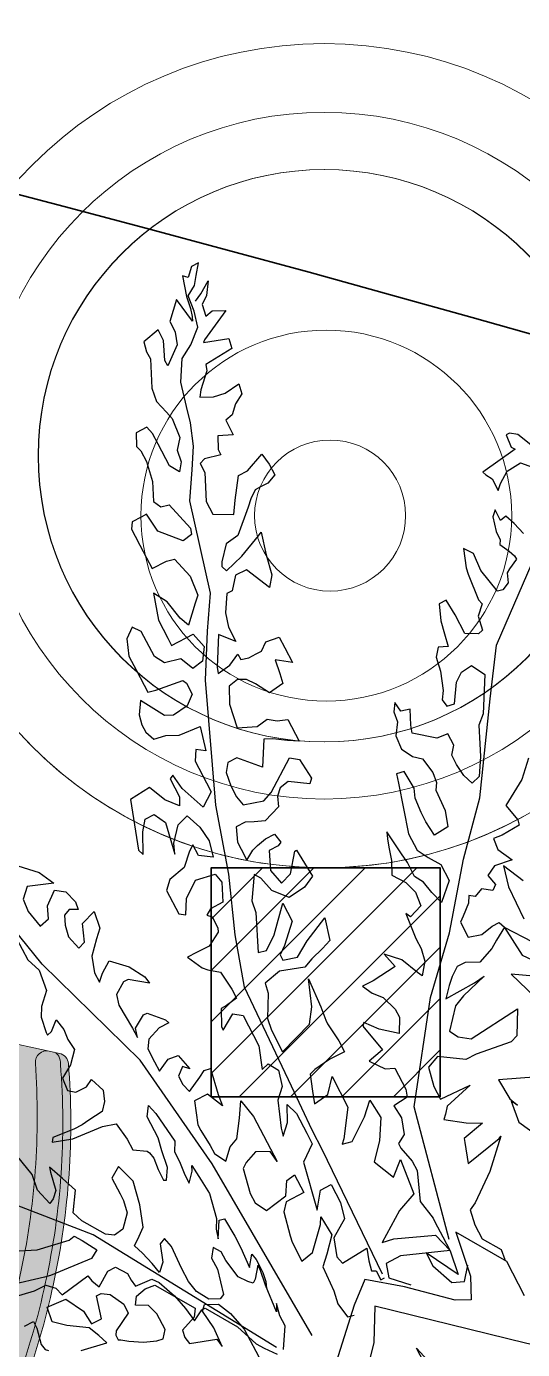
# Model space of a CAD drawing. Header units: millimetres. Extents: x -2729 to 15248, y -12439 to 5292.
# Drawn here: x 5161.7 to 5205, y -6543 to -6427.4 of the extents above; entities that cross this region are included whole.
import ezdxf

# ---------------------------------------------------------------- set-up
doc = ezdxf.new("R2010")
doc.units = ezdxf.units.MM
for name, color, linetype in [('0-Mek_vrf text', 7, 'Continuous'), ('ARBOLES', 118, 'Continuous'), ('tefris', 39, 'Continuous')]:
    doc.layers.add(name, color=color, linetype=linetype)
for name, color, linetype, lineweight in [('ANKRAJ PLAKASI_Ном_пера__80', 7, 'Continuous', 13), ('DUVAR 2_Ном_пера__60', 7, 'Continuous', 35), ('kolon_Ном_пера__60', 7, 'Continuous', 35), ('kolon_Ном_пера__80', 7, 'Continuous', 13), ('prekast_Ном_пера__80', 7, 'Continuous', 13)]:
    doc.layers.add(name, color=color, linetype=linetype, lineweight=lineweight)

# ---------------------------------------------------------------- blocks, each defined once
blk = doc.blocks.new('dfgbdf')
at = {"layer": 'tefris', "color": 250, "lineweight": 9}
for p, q in [((-2454111.619684269, 525210.158802735), (-2454111.61313714, 525211.0721156007)), ((-2454072.020701715, 525209.8749354146), (-2454072.014154585, 525210.7882482801)), ((-2454111.619684269, 525210.158802735), (-2454111.651142441, 525205.7704439993)), ((-2454111.619684269, 525210.158802735), (-2454111.651142441, 525205.7704439993)), ((-2454072.020701715, 525209.8749354146), (-2454072.052159887, 525205.4865766789)), ((-2454072.020701715, 525209.8749354146), (-2454072.052159887, 525205.4865766789)), ((-2454111.393876919, 525199.8079857455), (-2454111.356269388, 525205.054168995)), ((-2454108.455731259, 525205.1188426953), (-2454108.493951429, 525199.7871974818)), ((-2454075.256584268, 525204.8808529217), (-2454075.294804439, 525199.5492077086)), ((-2454072.394878949, 525199.528419445), (-2454072.357271417, 525204.7746026947)), ((-2454112.985563781, 525203.1195695786), (-2454112.999900517, 525201.1196209646)), ((-2454112.985563781, 525203.1195695786), (-2454111.370220672, 525203.107989909)), ((-2454070.75587959, 525202.8168439397), (-2454072.371222701, 525202.8284236089)), ((-2454070.75587959, 525202.8168439397), (-2454070.770216322, 525200.816895326)), ((-2454111.375956003, 525202.3079215129), (-2454108.476030512, 525202.2871332491)), ((-2454108.377466755, 525202.0864215513), (-2454108.393953999, 525199.7864806453)), ((-2454075.378314627, 525201.8498654515), (-2454075.394801869, 525199.5499245452)), ((-2454075.276883522, 525202.0491434757), (-2454072.376958031, 525202.0283552122)), ((-2454112.999900517, 525201.1196209646), (-2454113.57778656, 525190.2564495396)), ((-2454112.999900517, 525201.1196209646), (-2454111.384557405, 525201.1080412957)), ((-2454070.770216322, 525200.816895326), (-2454072.385559435, 525200.828474995)), ((-2454070.770216322, 525200.816895326), (-2454070.348128059, 525189.946555534)), ((-2454114.364413285, 525164.5024694676), (-2454111.393876919, 525199.8079857455)), ((-2454111.393876919, 525199.8079857455), (-2454108.393953999, 525199.7864806453)), ((-2454075.394801869, 525199.5499245452), (-2454072.394878949, 525199.528419445)), ((-2454069.8998299, 525163.7397039934), (-2454072.394878949, 525199.528419445)), ((-2454113.57778656, 525190.2564495396), (-2454112.198356299, 525190.2465610235)), ((-2454070.348128059, 525189.946555534), (-2454071.727558321, 525189.95644405))]:
    blk.add_line(p, q, dxfattribs=at)
for centre, radius, start, end in [((-2454092.409191321, 525148.7779265486), 65.89265889045396, 89.45884940670703, 106.2935274857314), ((-2454092.109199028, 525148.7757760386), 65.89265889045396, 72.8850311529628, 89.71970926283139), ((-2454092.409191321, 525148.7779265486), 65.19265889045396, 89.45884940670703, 106.2935274857314), ((-2454092.112385946, 525148.7757988839), 65.19265889045396, 72.8850311529628, 89.71970926283139), ((-2454110.613162832, 525211.0649472337), 1, 106.424976356534, 179.5892793318425), ((-2454110.95488347, 525210.5468397918), 0.6645643387296895, 128.1842560686453, 174.5564035868221), ((-2454110.477309588, 525209.903743491), 1.465455548318734, 98.72199400806039, 127.3173746617995), ((-2454092.43093583, 525145.7446062912), 65.92605708526092, 89.4589154703867, 105.7679051027529), ((-2454092.130943537, 525145.7424557811), 65.92605708526092, 73.41065353881503, 89.71964317462334), ((-2454073.169802533, 525209.636302729), 1.465455548318734, 51.8611839938373, 80.45656463648214), ((-2454073.014128892, 525210.795416647), 1, 359.5892793318426, 72.75358231075933), ((-2454072.683058072, 525210.2724862649), 0.6645643387296895, 4.622155051725973, 50.99430259902947), ((-2454110.619709962, 525210.1516343682), 1, 179.5892793318425, 285.8993206494205), ((-2454073.020676022, 525209.8821037814), 1, 253.2792379985671, 359.5892793318426), ((-2454092.605583447, 525121.3815767524), 85.28971260092196, 89.48851251595534, 102.0700716838015), ((-2454092.305591153, 525121.3794262424), 85.28971260092196, 77.10848695473183, 89.69004613117218), ((-2454110.651168134, 525205.7632756322), 1, 179.5892793318425, 282.1716553241168), ((-2454073.052134194, 525205.4937450454), 1, 257.0069033155113, 359.5892793318426), ((-2454092.445793999, 525122.746649585), 80.92352941175771, 77.82438813700311, 101.3541705151467), ((-2454072.892565872, 525163.5310621646), 3, 344.9838835373608, 3.987984671885633)]:
    blk.add_arc(centre, radius, start, end, dxfattribs=at)
blk = doc.blocks.new('mmmm')
at = {"layer": 'tefris'}
h = blk.add_hatch(color=18, dxfattribs=at)
h.set_gradient(color1=(8, 8, 8), color2=(92, 92, 92), one_color=1, tint=0.3600000143051147, name='CYLINDER')
edge = h.paths.add_edge_path()
edge.add_ellipse((-2457679.188082683, 522983.9656163464), major_axis=(-0.7071067817222897, 0.7071067817222896), ratio=0.9999999995503444, start_angle=224.6289349861511, end_angle=297.794258137757, ccw=False)
edge.add_line((-2457678.188103654, 522983.9591400851), (-2457678.19209032, 522983.4386288924))
edge.add_ellipse((-2457678.856640798, 522983.4429210727), major_axis=(0.4699179507806104, 0.4699179507806102), ratio=0.9999999992327752, start_angle=314.6299447237471, end_angle=369.2071047513651)
edge.add_ellipse((-2457679.342933607, 522982.8063922324), major_axis=(1.036233554988591, 1.036233554988591), ratio=0.9999999988766552, start_angle=8.340224815695624, end_angle=35.49723029684532)
edge.add_ellipse((-2457698.242316748, 522921.9324592913), major_axis=(46.09817118423729, 46.09817118423728), ratio=0.9999999999767026, start_angle=27.92569661727104, end_angle=44.76037470618905)
edge.add_ellipse((-2457698.539123553, 522921.9343762971), major_axis=(46.098171190294, 46.098171190294), ratio=0.9999999999654413, start_angle=44.49951486546471, end_angle=61.33419295303329)
edge.add_ellipse((-2457716.650621083, 522983.047354069), major_axis=(1.0362335564434, 1.0362335564434), ratio=0.9999999993428333, start_angle=53.76265933991045, end_angle=80.91966347774053)
edge.add_ellipse((-2457717.128651278, 522983.6901112522), major_axis=(-0.469917950441453, 0.469917950441453), ratio=0.9999999963918572, start_angle=-9.94721817048274, end_angle=39.59706914734291)
edge.add_line((-2457717.790263056, 522983.7526861261), (-2457717.787277593, 522984.2149197343))
edge.add_ellipse((-2457716.78729845, 522984.2084610986), major_axis=(0.7071067817655636, 0.7071067817655637), ratio=0.9999999992213571, start_angle=61.465641435351586, end_angle=134.6299448394291, ccw=False)
edge.add_ellipse((-2457698.539123555, 522921.9343762975), major_axis=(-46.59314593089847, 46.59314593089847), ratio=0.9999999999548213, start_angle=314.49951495361813, end_angle=331.3341929450192, ccw=False)
edge.add_ellipse((-2457698.239129812, 522921.9324387084), major_axis=(-46.5931459337958, 46.59314593379575), ratio=0.9999999999815988, start_angle=297.92569677302316, end_angle=314.76037479879227, ccw=False)
edge = h.paths.add_edge_path()
edge.add_ellipse((-2457761.927457061, 522875.6034356472), major_axis=(119.3420201263131, 37.18174596054682), ratio=0.4265283154179995, start_angle=36.98227490870283, end_angle=62.29266454274355)
edge.add_line((-2457720.479314032, 522937.9572304637), (-2457717.560022757, 522972.9509483364))
edge.add_line((-2457717.560022757, 522972.9509483366), (-2457714.560085328, 522972.9315724254))
edge.add_line((-2457714.560085328, 522972.931572425), (-2457714.545230464, 522975.231524454))
edge.add_ellipse((-2457698.557250628, 522895.9030799139), major_axis=(57.22157640173275, 57.22157640173277), ratio=0.9999999999961988, start_angle=392.86505360477304, end_angle=416.39483596480096, ccw=False)
edge.add_line((-2457681.545918752, 522975.0183894324), (-2457681.560773617, 522972.7184374039))
edge.add_line((-2457681.560773616, 522972.7184374039), (-2457678.560836188, 522972.6990614928))
edge.add_line((-2457678.560836188, 522972.6990614924), (-2457676.040386869, 522936.9121259068))
edge.add_ellipse((-2457679.032974005, 522936.7013600478), major_axis=(2.12132034998911, 2.12132034998911), ratio=0.9999999987284928, start_angle=300.03121224990423, end_angle=319.0286501075705, ccw=False)
edge = h.paths.add_edge_path()
edge.add_ellipse((-2457716.821540904, 522978.9067638578), major_axis=(-0.7071067809131965, 0.7071067809131961), ratio=0.999999999829844, start_angle=44.6284355362892, end_angle=147.0115104225966, ccw=False)
edge.add_line((-2457717.821519876, 522978.9132488352), (-2457717.793176502, 522983.3016024525))
edge.add_ellipse((-2457716.793197359, 522983.2951438157), major_axis=(0.7071067811908893, 0.7071067811908892), ratio=0.9999999999920784, start_angle=134.629944794807, end_angle=240.939986716869)
edge.add_ellipse((-2457698.558715172, 522918.9010413723), major_axis=(-46.61676202146179, 46.61676202146179), ratio=0.9999999999765883, start_angle=314.49958098612035, end_angle=330.80857055908643, ccw=False)
edge.add_ellipse((-2457698.258721432, 522918.8991037826), major_axis=(46.61676202181242, 46.61676202181243), ratio=0.9999999999946059, start_angle=388.45131901296287, end_angle=404.7603086764847, ccw=False)
edge.add_ellipse((-2457679.193981591, 522983.0522990646), major_axis=(0.7071067814499962, 0.7071067814499961), ratio=0.999999999992008, start_angle=208.3199025619581, end_angle=314.6281288870354)
edge.add_line((-2457678.194002653, 522983.0458087349), (-2457678.222345992, 522978.6574604695))
edge.add_ellipse((-2457679.222325135, 522978.6639191065), major_axis=(0.7071067813485851, 0.7071067813485854), ratio=0.9999999999161822, start_angle=212.248395108644, end_angle=314.629944792633, ccw=False)
edge.add_ellipse((-2457698.416077437, 522894.5359564247), major_axis=(60.30893414147975, 60.30893414147973), ratio=0.9999999999651737, start_angle=32.14679778577749, end_angle=44.73071163836433)
edge.add_ellipse((-2457698.716071179, 522894.5378940119), major_axis=(-60.30893414080492, 60.30893414080492), ratio=0.9999999999433816, start_angle=-45.47082196288935, end_angle=-32.88690840348889)
edge = h.paths.add_edge_path()
edge.add_ellipse((-2457698.242316748, 522921.9324592911), major_axis=(46.09817118435935, 46.09817118435936), ratio=0.9999999999766949, start_angle=387.9256966173313, end_angle=404.76037470619013, ccw=False)
edge.add_ellipse((-2457679.342933608, 522982.8063922322), major_axis=(-1.036233556076851, 1.036233556076851), ratio=0.9999999998429832, start_angle=276.9018505936157, end_angle=305.4972302277553, ccw=False)
edge.add_ellipse((-2457678.856640796, 522983.4429210722), major_axis=(-0.4699179509142243, 0.4699179509142243), ratio=0.9999999997353802, start_angle=224.629944793192, end_angle=276.0349705361688, ccw=False)
edge.add_line((-2457678.19209032, 522983.4386288924), (-2457678.194002448, 522983.0458404273))
edge.add_line((-2457678.194002448, 522983.0458404273), (-2457678.194002653, 522983.0458087423))
edge.add_ellipse((-2457679.19398159, 522983.0522990641), major_axis=(-0.7071067810289291, 0.7071067810289291), ratio=0.9999999999624826, start_angle=118.5788082655967, end_angle=224.6281293417238, ccw=False)
edge.add_ellipse((-2457698.258721431, 522918.8991037807), major_axis=(46.61676202343754, 46.61676202343754), ratio=0.9999999999963467, start_angle=28.44739180344517, end_angle=44.76030867725096)
edge.add_ellipse((-2457698.55871517, 522918.9010413715), major_axis=(-46.61676202056894, 46.61676202056894), ratio=0.999999999949352, start_angle=-45.50041901262929, end_angle=-29.18750223913822)
edge.add_ellipse((-2457716.793197359, 522983.2951438157), major_axis=(0.7071067813918692, 0.7071067813918696), ratio=0.9999999995664592, start_angle=134.6299447559351, end_angle=240.68108163018968, ccw=False)
edge.add_line((-2457717.793176501, 522983.301602453), (-2457717.790263056, 522983.7526861276))
edge.add_ellipse((-2457717.128651278, 522983.6901112515), major_axis=(0.469917950619392, 0.4699179506193922), ratio=0.9999999993763433, start_angle=83.22492197080362, end_angle=129.5970688284159, ccw=False)
edge.add_ellipse((-2457716.650621081, 522983.0473540693), major_axis=(1.03623355833267, 1.03623355833267), ratio=0.9999999979251082, start_angle=413.76265943400807, end_angle=442.35804038675644, ccw=False)
edge.add_ellipse((-2457698.539123553, 522921.9343762971), major_axis=(46.0981711902941, 46.09817119029425), ratio=0.9999999999654386, start_angle=404.4995148654648, end_angle=421.3341929530333, ccw=False)
h.paths.add_polyline_path([(-2457718.357715751, 522963.3889550469), (-2457719.737152682, 522963.3978645154), (-2457719.166976878, 522974.2614433565), (-2457717.551625955, 522974.2510101737), (-2457717.560022757, 522972.9509483366)])
h.paths.add_polyline_path([(-2457676.507285125, 522963.1186526685), (-2457677.886722056, 522963.1275621374), (-2457678.560836188, 522972.6990614924), (-2457678.552439386, 522973.9991233298), (-2457676.937088463, 522973.9886901478)])
h.paths.add_polyline_path([(-2457678.539522111, 522975.9990816154), (-2457676.924171188, 522975.9886484326), (-2457676.937088463, 522973.9886901478), (-2457678.552439386, 522973.9991233298)])
h.paths.add_polyline_path([(-2457717.551625955, 522974.2510101737), (-2457719.166976878, 522974.2614433565), (-2457719.154059605, 522976.2614016419), (-2457717.53870868, 522976.2509684595)])
edge = h.paths.add_edge_path()
edge.add_line((-2457714.64393665, 522975.4321661454), (-2457717.543876164, 522975.4508961928))
edge.add_line((-2457717.543876164, 522975.4508961928), (-2457717.526138693, 522978.1971569562))
edge.add_ellipse((-2457716.821540904, 522978.9067638582), major_axis=(-0.7071067812190581, 0.7071067812190583), ratio=0.9999999999837588, start_angle=90.20294078737055, end_angle=147.2123183470314)
edge.add_ellipse((-2457698.716071199, 522894.5378939973), major_axis=(-60.30893392307935, 60.30893392307935), ratio=0.999999994913458, start_angle=325.7503848735804, end_angle=327.11073702994173, ccw=False)
edge.add_line((-2457714.625215686, 522978.330699174), (-2457714.64393665, 522975.4321661454))
at = {"layer": 'tefris', "rotation": 0.0406654588504009}
blk.add_blockref('dfgbdf', (-3234.025752595626, -484.92879121704), dxfattribs=at)
at = {"layer": 'tefris', "xscale": -1, "rotation": 179.9593345443883}
blk.add_blockref('dfgbdf', (-3234.025752601215, 1046293.828574249), dxfattribs=at)
blk = doc.blocks.new('drudtu')
at = {"layer": 'ARBOLES', "color": 104}
for points in [[(-13.96212398569717, 0.1487937400664485), (-13.95725366518227, 0.314275295411246), (-13.95725366518227, 0.3410443581632556), (-13.95481850492488, 0.3994496063895916), (-13.94994818440998, 0.5308613587885384), (-13.9304669918291, 0.5917001683760326), (-13.90368022899722, 0.6598396059366927), (-13.87932871590144, 0.7401468503030877), (-13.8208849592015, 0.8788592867854526), (-13.79166303611223, 0.9299638509283704), (-13.76731152301645, 0.9689007204861716), (-13.73808959992713, 1.078410532855424), (-13.71860840734625, 1.110046718329751), (-13.70399744580161, 1.134382219720603), (-13.69425680477182, 1.161151282472612), (-13.68938648425692, 1.180619717251512), (-13.68208100348463, 1.20982234136468), (-13.66747013141859, 1.234157842755531), (-13.65042400961651, 1.243892032089799), (-13.63337788781443, 1.258493344146383), (-13.62850756729959, 1.277961778925284), (-13.62607240704214, 1.297430157593876), (-13.61389669523354, 1.30473084167735), (-13.6065912144612, 1.314465031011615), (-13.59685057343146, 1.326632781707044), (-13.6065912144612, 1.326632781707044), (-13.61633185549099, 1.316898592372774), (-13.62120217600589, 1.321765715095034), (-13.62850756729959, 1.297430157593876), (-13.63094272755698, 1.282828845537292), (-13.63337788781443, 1.273094656202967), (-13.63581304807187, 1.268227533480708), (-13.64068336858677, 1.299863718955034), (-13.6601646506463, 1.280395340286442), (-13.6601646506463, 1.270661094841865), (-13.6601646506463, 1.265794028229854), (-13.66503497116114, 1.251192716173274), (-13.68695132399953, 1.234157842755531), (-13.68695132399953, 1.24145847072864), (-13.67721077244838, 1.263360466868699), (-13.67721077244838, 1.277961778925284), (-13.69912712528672, 1.273094656202967), (-13.70156228554416, 1.260926905507542), (-13.70156228554416, 1.251192716173274), (-13.7161732470888, 1.219556530698947), (-13.71860840734625, 1.202521657281206), (-13.71373808683135, 1.185486783863459), (-13.7113029265739, 1.175752594529196), (-13.71373808683135, 1.151417093138344), (-13.72347872786108, 1.139249342442919), (-13.72591388811853, 1.124648030386333), (-13.73321927941229, 1.114913784941702), (-13.74052476018458, 1.127081535637127), (-13.74052476018458, 1.156284159750295), (-13.74052476018458, 1.170885471806879), (-13.74295992044203, 1.180619717251512), (-13.75757088198666, 1.180619717251512), (-13.764876362759, 1.166018405194928), (-13.76244120250156, 1.158717721111454), (-13.76244120250156, 1.14411640905487), (-13.76731152301645, 1.119780907664019), (-13.77705216404619, 1.097878911523959), (-13.77218184353129, 1.088144722189692), (-13.76244120250156, 1.085711160828534), (-13.75270056147176, 1.049207908742199), (-13.75513572172921, 1.04190722465878), (-13.76731152301645, 1.039473719407933), (-13.78922787585479, 1.063809220798784), (-13.79166303611223, 1.088144722189692), (-13.79896851688452, 1.088144722189692), (-13.81114431817171, 1.088144722189692), (-13.8160146386866, 1.080844094216524), (-13.8160146386866, 1.071109848771949), (-13.8160146386866, 1.058942098076524), (-13.8160146386866, 1.04190722465878), (-13.8160146386866, 1.027305912602197), (-13.79653335662713, 1.027305912602197), (-13.78679271559734, 1.024872407351349), (-13.77948732430364, 0.9981032884889736), (-13.78192248456103, 0.973767787098122), (-13.78922787585479, 0.9664671591250132), (-13.80870915791432, 0.9469987243461127), (-13.81357947842915, 0.959166475041538), (-13.81844979894405, 0.9835019764323896), (-13.82819043997379, 1.000536849850131), (-13.83793108100358, 0.9689007204861716), (-13.83793108100358, 0.944565162984954), (-13.83793108100358, 0.934830973650687), (-13.80870915791432, 0.934830973650687), (-13.80383883739942, 0.9153625388717864), (-13.81357947842915, 0.9007612268152024), (-13.82819043997379, 0.8983276654540437), (-13.83549592074613, 0.9153625388717864), (-13.85497711332707, 0.920229661594103), (-13.86228259409936, 0.9323974122895284), (-13.86228259409936, 0.9664671591250132), (-13.86958807487165, 0.9762013484592806), (-13.88176387615889, 0.9664671591250132), (-13.88906935693124, 0.9469987243461127), (-13.88906935693124, 0.927530289567212), (-13.88906935693124, 0.8983276654540437), (-13.87932871590144, 0.8958941602031949), (-13.84523647229728, 0.891027037480935), (-13.84280131203983, 0.8861599147586183), (-13.84280131203983, 0.8715586027020343), (-13.85497711332707, 0.861824413367767), (-13.87445839538655, 0.8593908520066085), (-13.88419903641634, 0.8642579747288683), (-13.90124506873978, 0.8934605988420932), (-13.91098570976957, 0.8788592867854526), (-13.91342087002702, 0.8666915360900269), (-13.91342087002702, 0.8569572906454503), (-13.90855054951212, 0.8447895399500247), (-13.89393958796749, 0.8423559785888663), (-13.87932871590144, 0.8350553506157004), (-13.85254195306963, 0.8326217892545422), (-13.85984743384191, 0.8034191651413742), (-13.86958807487165, 0.8107198492248491), (-13.876893555644, 0.7985520985294237), (-13.876893555644, 0.7693494744162557), (-13.876893555644, 0.7571816676104639), (-13.89393958796749, 0.7450139169150383), (-13.90611538925467, 0.7766501023893646), (-13.90855054951212, 0.7961185371682653), (-13.91342087002702, 0.7936849758071071), (-13.91342087002702, 0.7693494744162557), (-13.91829119054186, 0.7596152289716223), (-13.9304669918291, 0.7742165410282063), (-13.94020763285884, 0.7961185371682653), (-13.96699430621207, 0.7936849758071071), (-13.97186462672696, 0.7790836637505228), (-13.9864755882716, 0.735279727580771), (-13.98404042801415, 0.7279790434972958), (-13.97186462672696, 0.7523146009985135), (-13.96212398569717, 0.7644823516939391), (-13.94994818440998, 0.7644823516939391), (-13.94264279311628, 0.7498810396373549), (-13.94994818440998, 0.7109442261899197), (-13.94507795337373, 0.7231119768853455), (-13.9304669918291, 0.7401468503030877), (-13.91585603028441, 0.7450139169150383), (-13.90855054951212, 0.7255455382465037), (-13.90611538925467, 0.706077103467603), (-13.91098570976957, 0.6866086686887023), (-13.9255966713142, 0.6963429141333357), (-13.9255966713142, 0.7109442261899197), (-13.93290215208649, 0.706077103467603), (-13.94751302415254, 0.6914757914110191), (-13.96942946646951, 0.6866086686887023), (-13.97917010749925, 0.676874479354435), (-13.97917010749925, 0.6452382938801087), (-13.97186462672696, 0.6403712272681013), (-13.96212398569717, 0.6574060445755343), (-13.94264279311628, 0.6720073566321183), (-13.91829119054186, 0.667140290020168), (-13.91585603028441, 0.6549725393246854), (-13.9255966713142, 0.6330705431846833), (-13.94264279311628, 0.6330705431846833), (-13.94994818440998, 0.6282034204623665), (-13.94507795337373, 0.6233363538503589), (-13.94507795337373, 0.608735041793775), (-13.94751302415254, 0.603867919071515), (-13.96455914595462, 0.594133729737191), (-13.9816052677567, 0.594133729737191), (-13.99378106904388, 0.594133729737191), (-13.98404042801415, 0.5746652949582903), (-13.97917010749925, 0.5697982283463398), (-13.96699430621207, 0.5600639829017064), (-13.96455914595462, 0.535728481510855), (-13.96455914595462, 0.5235607308154293), (-13.97917010749925, 0.521127169454271), (-13.9864755882716, 0.521127169454271), (-13.99621622930133, 0.5016587346753703), (-13.99621622930133, 0.4967916680634197), (-13.97673494724186, 0.5089594187588454), (-13.96699430621207, 0.5016587346753703), (-13.96699430621207, 0.4602883598667768), (-13.97673494724186, 0.4335192971147671), (-13.96699430621207, 0.4359528584758685), (-13.95968882543978, 0.423785107780443), (-13.96455914595462, 0.4043166730015423), (-13.97673494724186, 0.3921489223061165), (-13.98891074852904, 0.3605127368317902), (-13.99134590878644, 0.3507785474975229), (-13.97917010749925, 0.3629462981929485), (-13.96942946646951, 0.3824147329718492), (-13.96455914595462, 0.3678134209152652), (-13.96455914595462, 0.3410443581632556), (-13.96455914595462, 0.3264430461066716), (-13.98404042801415, 0.3118417340500876), (-13.99621622930133, 0.2534364858237517), (-13.9816052677567, 0.2729049206026524), (-13.96699430621207, 0.2729049206026524), (-13.96699430621207, 0.248569363101435), (-13.97186462672696, 0.2291009844328435), (-13.99378106904388, 0.2144996723762595), (-14.00108646033764, 0.1925976762362573), (-13.99865138955878, 0.1828634869019332), (-13.96455914595462, 0.1852970482630916), (-13.96942946646951, 0.1706957362065076), (-13.97186462672696, 0.1585279855110819), (-13.96699430621207, 0.1560944241499236), (-13.96699430621207, 0.1439266734544979), (-13.96212398569717, 0.1439266734544979)], [(-13.62120217600589, 1.287695968259604), (-13.61146153497609, 1.292563090981867), (-13.59685057343146, 1.302297280316192), (-13.6065912144612, 1.287695968259604), (-13.61633185549099, 1.280395340286442), (-13.61876701574838, 1.265794028229854), (-13.60902637471865, 1.268227533480708), (-13.59441541317401, 1.260926905507542), (-13.63337788781443, 1.24145847072864), (-13.63581304807187, 1.23902490936754), (-13.6065912144612, 1.229290720033215), (-13.60902637471865, 1.21712296933779), (-13.64555368910167, 1.214689407976629), (-13.64798884935906, 1.207388780003523), (-13.66503497116114, 1.190353906585779), (-13.66990529167604, 1.183053222502304), (-13.6552943301314, 1.175752594529196), (-13.64068336858677, 1.173319033168038), (-13.62120217600589, 1.175752594529196), (-13.62363733626328, 1.163584843833771), (-13.63581304807187, 1.156284159750295), (-13.64555368910167, 1.146549970416028), (-13.6552943301314, 1.14411640905487), (-13.6552943301314, 1.124648030386333), (-13.67234045193349, 1.131948658359444), (-13.67964584322719, 1.11734734630286), (-13.67964584322719, 1.110046718329751), (-13.69912712528672, 1.114913784941702), (-13.706432606059, 1.112480223580541), (-13.706432606059, 1.100312472885117), (-13.72104356760369, 1.068676287410792), (-13.72104356760369, 1.051641470103354), (-13.69912712528672, 1.039473719407933), (-13.68938648425692, 1.054075031464517), (-13.67234045193349, 1.078410532855424), (-13.6601646506463, 1.078410532855424), (-13.63581304807187, 1.088144722189692), (-13.63337788781443, 1.073543410133106), (-13.63337788781443, 1.058942098076524), (-13.64555368910167, 1.054075031464517), (-13.6552943301314, 1.054075031464517), (-13.66259981090375, 1.054075031464517), (-13.67234045193349, 1.046774347381042), (-13.67964584322719, 1.039473719407933), (-13.706432606059, 1.015138161906715), (-13.72347872786108, 1.012704600545612), (-13.73808959992713, 0.9956697832381812), (-13.74052476018458, 0.9908026605158646), (-13.73808959992713, 0.9835019764323896), (-13.71373808683135, 0.9908026605158646), (-13.68451616374208, 1.00297041121129), (-13.67964584322719, 1.005403972572447), (-13.68695132399953, 0.9786349098204388), (-13.69182164451443, 0.9542994084295876), (-13.70156228554416, 0.942131601623796), (-13.7161732470888, 0.973767787098122), (-13.73078420863343, 0.973767787098122), (-13.74295992044203, 0.959166475041538), (-13.75026540121437, 0.959166475041538), (-13.76244120250156, 0.9396980963730036), (-13.76731152301645, 0.9226632229552612), (-13.76731152301645, 0.9031947881763605), (-13.78192248456103, 0.920229661594103), (-13.79166303611223, 0.9031947881763605), (-13.80140367714197, 0.8861599147586183), (-13.80383883739942, 0.8788592867854526), (-13.78679271559734, 0.8812928481466109), (-13.77218184353129, 0.8885934761197765), (-13.77218184353129, 0.8812928481466109), (-13.76244120250156, 0.8788592867854526), (-13.75270056147176, 0.8788592867854526), (-13.74539508069947, 0.8788592867854526), (-13.73565443966968, 0.8861599147586183), (-13.71860840734625, 0.883726409507769), (-13.71860840734625, 0.8691250974511849), (-13.71860840734625, 0.8496566626722843), (-13.73565443966968, 0.861824413367767), (-13.73808959992713, 0.8447895399500247), (-13.74052476018458, 0.8326217892545422), (-13.76000604224411, 0.8301882278933836), (-13.76974668327384, 0.8472231013111262), (-13.77705216404619, 0.8569572906454503), (-13.78679271559734, 0.861824413367767), (-13.79896851688452, 0.8593908520066085), (-13.80870915791432, 0.8399224733380171), (-13.81357947842915, 0.8107198492248491), (-13.79166303611223, 0.8009856037802157), (-13.77705216404619, 0.8034191651413742), (-13.76731152301645, 0.7961185371682653), (-13.75513572172921, 0.7912514144459486), (-13.75513572172921, 0.7620487903327807), (-13.76731152301645, 0.7693494744162557), (-13.78192248456103, 0.7790836637505228), (-13.79166303611223, 0.7839507864728397), (-13.80870915791432, 0.7547481623596717), (-13.83062560023124, 0.7790836637505228), (-13.84280131203983, 0.7790836637505228), (-13.85010679281218, 0.7693494744162557), (-13.85254195306963, 0.7523146009985135), (-13.85254195306963, 0.7377132889419294), (-13.85010679281218, 0.7255455382465037), (-13.8257552797164, 0.7182448541630287), (-13.81357947842915, 0.7231119768853455), (-13.77461700378874, 0.7498810396373549), (-13.764876362759, 0.74258035555388), (-13.76244120250156, 0.7158112928018703), (-13.76731152301645, 0.7109442261899197), (-13.78922787585479, 0.7255455382465037), (-13.80140367714197, 0.7231119768853455), (-13.80870915791432, 0.7158112928018703), (-13.81357947842915, 0.7036435421064448), (-13.83549592074613, 0.6963429141333357), (-13.84767163255473, 0.7012099807452863), (-13.85741227358447, 0.706077103467603), (-13.86958807487165, 0.706077103467603), (-13.876893555644, 0.6890422300498606), (-13.876893555644, 0.6793080407155934), (-13.876893555644, 0.6647067286590094), (-13.86471775435681, 0.6720073566321183), (-13.85741227358447, 0.6744409179932767), (-13.84523647229728, 0.676874479354435), (-13.83306076048868, 0.676874479354435), (-13.83062560023124, 0.6647067286590094), (-13.83549592074613, 0.6622731672978511), (-13.84767163255473, 0.6622731672978511), (-13.85741227358447, 0.6403712272681013), (-13.85254195306963, 0.6209027924892006), (-13.83793108100358, 0.6257699152115173), (-13.8208849592015, 0.6476718552412672), (-13.81844979894405, 0.6476718552412672), (-13.8160146386866, 0.6111686031549333), (-13.83062560023124, 0.603867919071515), (-13.85254195306963, 0.6014343577103567), (-13.86715291461426, 0.6184692311280992), (-13.87202323512916, 0.6379376659069429), (-13.876893555644, 0.6452382938801087), (-13.89393958796749, 0.6184692311280992), (-13.89637474822493, 0.603867919071515), (-13.91585603028441, 0.5600639829017064), (-13.90611538925467, 0.5576304215405479), (-13.88906935693124, 0.5697982283463398), (-13.86228259409936, 0.5990008524595078), (-13.86228259409936, 0.5746652949582903), (-13.88419903641634, 0.5527633549285973), (-13.89393958796749, 0.5454626708451225), (-13.89393958796749, 0.5381620428720133), (-13.876893555644, 0.5332949201496966), (-13.85741227358447, 0.5454626708451225), (-13.8257552797164, 0.5600639829017064), (-13.83306076048868, 0.5332949201496966), (-13.84523647229728, 0.5284278535377461), (-13.86228259409936, 0.5235607308154293), (-13.87445839538655, 0.5186936080931126), (-13.88176387615889, 0.521127169454271), (-13.90368022899722, 0.5284278535377461), (-13.9255966713142, 0.5235607308154293), (-13.92803183157165, 0.5113929801200037), (-13.94264279311628, 0.4846239173679372), (-13.94507795337373, 0.4700226053113532), (-13.94507795337373, 0.4408199811981853), (-13.90124506873978, 0.4554212932547692), (-13.88906935693124, 0.4724561105622024), (-13.876893555644, 0.5040922960365286), (-13.87932871590144, 0.4675890439502517), (-13.88176387615889, 0.4505541705325097), (-13.88176387615889, 0.4456870478101929), (-13.87932871590144, 0.4213515464192846), (-13.87932871590144, 0.4067502343627007), (-13.89880990848233, 0.4067502343627007), (-13.92072635079931, 0.4043166730015423), (-13.92803183157165, 0.4018831116404409), (-13.93533731234394, 0.3824147329718492), (-13.94020763285884, 0.3678134209152652), (-13.92072635079931, 0.3702469822764236), (-13.90611538925467, 0.3872817995837998), (-13.90611538925467, 0.3459114247752062), (-13.92803183157165, 0.314275295411246), (-13.93290215208649, 0.3094081726889293), (-13.92072635079931, 0.3069746113277709), (-13.89393958796749, 0.3264430461066716), (-13.87932871590144, 0.3410443581632556), (-13.876893555644, 0.3167088006620382), (-13.89150451718863, 0.2923732992711869), (-13.90855054951212, 0.2729049206026524), (-13.89637474822493, 0.2461358017402766), (-13.87932871590144, 0.2607371137968606), (-13.88419903641634, 0.2169331776271086), (-13.90855054951212, 0.2071989882928413), (-13.94507795337373, 0.1828634869019332), (-13.9304669918291, 0.1804299255407748), (-13.88419903641634, 0.160961490761931), (-13.876893555644, 0.1366259893710229), (-13.93290215208649, 0.1585279855110819), (-13.95238334466743, 0.1585279855110819), (-13.95725366518227, 0.1414931120933396), (-13.93777247260139, 0.1220246773144389)], [(-13.87202323512916, 0.1487937400664485), (-13.83549592074613, 0.3094081726889293), (-13.75757088198666, 0.4164844236970249), (-13.70156228554416, 0.4748896719233608), (-13.64555368910167, 0.5454626708451225), (-13.59441541317401, 0.6014343577103567), (-13.52866617570178, 0.7012099807452863), (-13.49213886131876, 0.7547481623596717), (-13.37768650817632, 0.8472231013111262)], [(-13.34309309490093, 0.9464591673599008), (-13.35251537105118, 0.9668605486872046), (-13.36036720819065, 0.9731379485820888), (-13.3650783462658, 0.9731379485820888), (-13.36664869579793, 0.9574445610656104), (-13.36350799673361, 0.952736511144419), (-13.41061919852761, 0.9464591673599008), (-13.40904884899542, 0.941751117438766), (-13.40433771092032, 0.9339044236804988), (-13.40433771092032, 0.9182110361639636), (-13.39805622331298, 0.9244883799485386), (-13.38392289856629, 0.9339044236804988), (-13.3650783462658, 0.9354737736541912), (-13.35094502151899, 0.9197803861377132)], [(-13.40119701185595, 0.8585761299350698), (-13.40590806045245, 0.8742695174516051), (-13.41061919852761, 0.8868242611310073), (-13.41847112514567, 0.8852549111572579), (-13.41847112514567, 0.8993789487000434), (-13.42475261275295, 0.8931016049155251), (-13.4294637508281, 0.8758388674252977), (-13.4294637508281, 0.8648534737195881), (-13.43260444989242, 0.8601454799087624), (-13.42632296228513, 0.8475907362293604), (-13.42318226322082, 0.8397440424711498), (-13.42318226322082, 0.8350359925499581), (-13.43574523843538, 0.8287586487654401), (-13.44045637651053, 0.8256199488179978), (-13.44516742510704, 0.8146346112226543), (-13.45458970125728, 0.8099265613015199), (-13.46087118886457, 0.8114959112752123), (-13.46715267647185, 0.842882742418535), (-13.46558232693972, 0.8648534737195881), (-13.47343416407919, 0.8758388674252977), (-13.48128609069725, 0.8538680800139353), (-13.48285644022938, 0.8460213862556678), (-13.48599722877234, 0.8130652612489051), (-13.48442678976156, 0.8067879174643872), (-13.495419415444, 0.7958025237586775), (-13.49856020398696, 0.7785397862685067), (-13.50484169159424, 0.7769704362947571), (-13.51897510581964, 0.7848171300530247), (-13.51897510581964, 0.8099265613015199), (-13.52054545535177, 0.8303279987391325), (-13.52996773150202, 0.8303279987391325), (-13.53781956864149, 0.8114959112752123), (-13.54096035718445, 0.7958025237586775), (-13.54410105624877, 0.7801091362421994), (-13.5550936819312, 0.7848171300530247), (-13.56294551907067, 0.7754010863210647), (-13.56608630761364, 0.7581383488308369), (-13.57393814475311, 0.7361676175297838), (-13.58021972183898, 0.7267515737978238), (-13.5786492828282, 0.7173355300658635), (-13.5692270961566, 0.7157661800921141), (-13.5550936819312, 0.7377369113931671), (-13.54410105624877, 0.745583661261744), (-13.52996773150202, 0.7471529551251272), (-13.52054545535177, 0.7298902176348996), (-13.54410105624877, 0.6890873988699262), (-13.5550936819312, 0.6796713551379661), (-13.56451595808145, 0.6592699177002963), (-13.57079744568873, 0.645145880157511), (-13.58336042090335, 0.6247444427198411), (-13.59435304658573, 0.6216057988827651), (-13.59906418466088, 0.634160486451858), (-13.60063453419307, 0.6498538739683362), (-13.60063453419307, 0.6624086176477384), (-13.5927826970536, 0.6718246613796987), (-13.5927826970536, 0.6875180488962336), (-13.60691602180035, 0.6890873988699262), (-13.63047171217594, 0.7079194863338465), (-13.62733092363303, 0.7173355300658635), (-13.61947908649356, 0.7345982675560911), (-13.63047171217594, 0.7377369113931671), (-13.63204206170813, 0.7502916550725695), (-13.63832354931541, 0.7408756113406092), (-13.6398938988476, 0.7283209237715162), (-13.64931617499784, 0.7141968301184214), (-13.65088652453003, 0.696934092628194), (-13.64460503692269, 0.6859486989224842), (-13.64303468739056, 0.6828100550854082), (-13.63361241124031, 0.6749633613271409), (-13.63047171217594, 0.6545619238894709), (-13.63204206170813, 0.6420071802100688), (-13.63675319978322, 0.634160486451858), (-13.63832354931541, 0.6074817052296134), (-13.64460503692269, 0.5886496177656932), (-13.66344949974459, 0.5870803239023097), (-13.66501993875537, 0.6059123552559207), (-13.66501993875537, 0.6184670989353231), (-13.66344949974459, 0.6372991863992433), (-13.65873845114809, 0.6482845801049529), (-13.66030880068028, 0.6718246613796987), (-13.66973107683052, 0.673394011353448), (-13.67287177589484, 0.6624086176477384), (-13.69014588918456, 0.6027737114187879), (-13.69014588918456, 0.5808029240074255), (-13.68229405204509, 0.5666788864646402), (-13.67287177589484, 0.5525548489218544), (-13.67287177589484, 0.530584061510492), (-13.69328667772752, 0.5117519740465717), (-13.69799781580262, 0.5274453615630499), (-13.70113851486699, 0.5431388051898943), (-13.70742000247427, 0.5541241427852377), (-13.70742000247427, 0.572956230249158), (-13.70899044148505, 0.5855109739285603), (-13.71213114054942, 0.6168977489616303), (-13.71527192909233, 0.6090510552033628), (-13.71841262815671, 0.5996350114714027), (-13.7231237662318, 0.5839416239548676), (-13.73097560337127, 0.5682482364383894), (-13.71998306716748, 0.5525548489218544), (-13.71527192909233, 0.5368614052950103), (-13.71684227862452, 0.5195986678047824), (-13.73411639191423, 0.5133213240202644), (-13.7372571804572, 0.5195986678047824), (-13.74039787952152, 0.4897812427455186), (-13.74039787952152, 0.4866425427980765), (-13.74039787952152, 0.4740877991186744), (-13.74353866806448, 0.4583944116021394), (-13.75453129374691, 0.4442703740593539), (-13.75767199281123, 0.4505477178439288), (-13.76709426896148, 0.4725185052552911), (-13.78279803271901, 0.4882118927717693), (-13.77808689464391, 0.469379805307849), (-13.80949442215897, 0.4662411053604071), (-13.82362774690578, 0.4662411053604071), (-13.81734625929844, 0.4536864177913709), (-13.80792398314819, 0.4427010240856612), (-13.80164249554091, 0.4238689366217411), (-13.80164249554091, 0.4128835429160313), (-13.81106477169116, 0.3956208054258035), (-13.82990923451306, 0.4113142490526478), (-13.84247220972762, 0.4270076365691261), (-13.84561299827059, 0.4238689366217411), (-13.83776116113112, 0.3877741116675359), (-13.85817597348515, 0.3830661178567105), (-13.84561299827059, 0.3658033803664828), (-13.83462037258816, 0.3610953304453481), (-13.83462037258816, 0.332847255359777), (-13.83776116113112, 0.3234312116278168), (-13.85660562395302, 0.3218618616540674), (-13.85503527442083, 0.3045991241638397), (-13.86150144587052, 0.2854642653295194), (-13.87249407155296, 0.2791869215450013), (-13.87249407155296, 0.2729095777604833), (-13.86778293347786, 0.2525081403228135), (-13.86778293347786, 0.2399534527537206), (-13.8819163477032, 0.2054279777733221), (-13.87720520962805, 0.1803184904144608), (-13.87720520962805, 0.1756104966036922), (-13.87720520962805, 0.1552090591660225), (-13.87720520962805, 0.1363769717020453), (-13.8819163477032, 0.1065595466427815), (-13.90390159906801, 0.1473623654077549), (-13.90390159906801, 0.1300996279175273), (-13.89290897338564, 0.10185149672159), (-13.87877555916024, 0.095574152937072), (-13.86621258394568, 0.111267540453607)], [(-13.5205506451109, 0.6167783461676457), (-13.5393951079328, 0.5979462587037255), (-13.57080263544786, 0.5791141712397483), (-13.56609149737276, 0.5571433838283859), (-13.56766184690495, 0.5508660400438679), (-13.59121753728053, 0.5492966900701184), (-13.60221016296297, 0.5508660400438679), (-13.60378051249516, 0.5367420025010823), (-13.59435823634491, 0.5179099150371052), (-13.61634348770972, 0.521048558874238), (-13.62890646292434, 0.5147712150897199), (-13.62576576385997, 0.5006471775468775), (-13.63204725146725, 0.4959391276257429), (-13.64303987714968, 0.5037858213840103), (-13.65403250283212, 0.499077827573185), (-13.6603139904394, 0.5037858213840103), (-13.66502512851455, 0.4959391276257429), (-13.67758810372911, 0.4849537900303993), (-13.6838695913364, 0.4802457401092646), (-13.6838695913364, 0.4598443026715949), (-13.66816582757887, 0.4551363088607694), (-13.65246215329993, 0.4582750088082115), (-13.64303987714968, 0.4582750088082115), (-13.63989908860672, 0.4504282589396347), (-13.65560285236425, 0.4410122713179839), (-13.66502512851455, 0.4347348714230999), (-13.68544003034717, 0.426888177664889), (-13.70114370462611, 0.4347348714230999), (-13.71213633030855, 0.4347348714230999), (-13.72312895599098, 0.426888177664889), (-13.73098088260904, 0.4190414839066217), (-13.74197350829147, 0.4064867402272192), (-13.70271414363689, 0.408056090200912), (-13.68858072941155, 0.4096254401746613), (-13.72155860645879, 0.4002093964426443), (-13.73569193120554, 0.3939320526581262), (-13.75610683303822, 0.3703919713833805), (-13.74982534543094, 0.3594065776776709), (-13.73726237021632, 0.3499905339457108), (-13.67130661612183, 0.3562678777302288), (-13.68701037987936, 0.3280197465343484), (-13.69643256655102, 0.3248811026972156), (-13.74040306928064, 0.3311584464817905), (-13.75453648350604, 0.3311584464817905), (-13.78280322247819, 0.3499905339457108), (-13.79850698623571, 0.3437131901611927), (-13.80321812431081, 0.3201730527760809), (-13.80321812431081, 0.3029103152858532), (-13.76395875965628, 0.3013409653121606), (-13.8000773357679, 0.2919249215802004), (-13.80635882337518, 0.2840782278219329), (-13.81106996145028, 0.2793702340111075), (-13.78908471008547, 0.2636768464945725), (-13.77181059679575, 0.2542608027626123), (-13.8000773357679, 0.2479834028677281), (-13.80164768530003, 0.2432754090569027), (-13.80970872341991, 0.219118675195002), (-13.76259752162591, 0.2285347189269622), (-13.75945673308295, 0.2301040689006548), (-13.79086426059806, 0.1987172377573323), (-13.82384213764531, 0.1736078065088371), (-13.83326432431691, 0.1688998126980117), (-13.83640511285987, 0.1500677252340914), (-13.83640511285987, 0.1312356377701711), (-13.82227169863453, 0.109264906469118), (-13.82384213764531, 0.0967101627897158)]]:
    blk.add_lwpolyline(points, dxfattribs=at)
at = {"layer": 'ARBOLES', "color": 85}
for points in [[(-14.12370033607429, 0.7856875135773544), (-14.10452408658202, 0.7665238701408974), (-14.0949359170966, 0.7473602828148067), (-14.12529833449569, 0.7585390327366462), (-14.13648450240246, 0.7473602828148067), (-14.13808250082386, 0.731390551895938), (-14.13328841608112, 0.7090329959419499), (-14.12050424975294, 0.7122269645698474), (-14.11411216658886, 0.7265996831195844), (-14.09813191393935, 0.7393754454105556), (-14.08694583551111, 0.731390551895938), (-14.08215175076836, 0.7154208770874356), (-14.08374974918977, 0.7058390834243617), (-14.0933379186752, 0.7106300083110817), (-14.10132800026069, 0.7074360396831842), (-14.10612208500337, 0.6962572897613449), (-14.10931808184612, 0.681884571211608), (-14.10452408658202, 0.6643178840339168), (-14.0949359170966, 0.6675118526618711), (-14.08694583551111, 0.6882724523570936), (-14.06776958601884, 0.6946602773922133), (-14.0709655828616, 0.6738997338073001), (-14.08055375234702, 0.6643178840339168), (-14.0949359170966, 0.6483482092254143), (-14.10132800026069, 0.6291845657889577), (-14.10132800026069, 0.6164088596083525), (-14.0933379186752, 0.6243936970126036), (-14.07895566444708, 0.6339754906756774), (-14.06137750285476, 0.6164088596083525), (-14.05019133494793, 0.5972452161718956), (-14.04859333652659, 0.5876634225088786), (-14.06936758444019, 0.6036330973173814), (-14.07575966760428, 0.6036330973173814), (-14.09014183235386, 0.5940513036543642), (-14.0933379186752, 0.5812755413633929), (-14.09173983077526, 0.5493361356360218), (-14.09173983077526, 0.5365604294553599), (-14.08854383393251, 0.5477391793771993), (-14.07256358128294, 0.5573210291505823), (-14.06776958601884, 0.5573210291505823), (-14.05178933336934, 0.5397543419729482), (-14.05019133494793, 0.5349634731965942), (-14.06297550127611, 0.5349634731965942), (-14.08055375234702, 0.5285755920511086), (-14.08694583551111, 0.5189937422777255), (-14.08694583551111, 0.5014271112104006), (-14.08694583551111, 0.4886513489194864), (-14.0709655828616, 0.4966361863237374), (-14.05818141653342, 0.4950392300649149), (-14.05338733179068, 0.4742786303696925), (-14.05977941495477, 0.4806665115151782), (-14.06936758444019, 0.4726816741109269), (-14.06936758444019, 0.4615028680787784), (-14.06617149811886, 0.4503241181569388), (-14.04699524862659, 0.4599059118199559), (-14.03900516704116, 0.4646968367066755), (-14.03101508545567, 0.463099880447853), (-14.03740716861976, 0.4311604747204818), (-14.03900516704116, 0.4167877561707451), (-14.04859333652659, 0.4375483558659674), (-14.06617149811886, 0.4375483558659674), (-14.07575966760428, 0.4103998750252594), (-14.07575966760428, 0.4024150376210083), (-14.07416166918294, 0.3816544379257856), (-14.07416166918294, 0.3704756880039461), (-14.06617149811886, 0.3561029694542093), (-14.05338733179068, 0.3688787317451805), (-14.04220116388385, 0.3736696005215343), (-14.02781899913433, 0.3944302002167568), (-14.0166328312275, 0.4119968873943911), (-14.01183883596341, 0.3880423190712712), (-14.01183883596341, 0.3273575323547355), (-14.01343683438476, 0.3417302509044724), (-14.02941699755568, 0.3497150883087237), (-14.04539725020525, 0.3433272071632381), (-14.05178933336934, 0.3385363383868842), (-14.05818141653342, 0.3081938889182787), (-14.05818141653342, 0.2954181827376736), (-14.05019133494793, 0.2810454641879367), (-14.02142691597024, 0.2858363329642905), (-14.01183883596341, 0.3018060638831024), (-14.00065266805658, 0.3034030201419249), (-14.00065266805658, 0.2794484518188049), (-14.02462300229158, 0.2794484518188049), (-14.03261308387707, 0.2698666581557312), (-14.03900516704116, 0.2411212210562574), (-14.04060316546251, 0.2331363836520062), (-14.04060316546251, 0.2075849151804299), (-14.02462300229158, 0.2107788276979612), (-14.00065266805658, 0.2363303522799036), (-13.99585858331384, 0.2443151896841549), (-13.99426058489249, 0.2187636651022693), (-14.01024074806342, 0.2011970340349443), (-14.02142691597024, 0.1900182280027387), (-14.02302491439159, 0.1580788783857336), (-14.02622100071299, 0.1421092035771743), (-14.02302491439159, 0.1229455601407174), (-14.01503483280616, 0.1213486038819518)], [(-14.0709655828616, 0.1229455601407174), (-14.08215175076836, 0.3608938943408724), (-14.10132800026069, 0.5110089048734743), (-14.15246466557338, 0.6675118526618711), (-14.1716409150657, 0.7617330013645436)], [(-14.16524883190161, 0.7090329959419499), (-14.16524883190161, 0.6802875588424762), (-14.15885674873747, 0.6627209277751513), (-14.16205283505881, 0.6371694593035749), (-14.16684691980155, 0.6323785344168549), (-14.17643499980839, 0.6227967407538381), (-14.18282708297247, 0.6116179347216324), (-14.18602316929381, 0.5924542912852325), (-14.18602316929381, 0.5892603787676443), (-14.17963108612972, 0.59085733502641), (-14.16844491822289, 0.6004391286894837), (-14.16524883190161, 0.5860664662500561), (-14.16684691980155, 0.573290703959142), (-14.16524883190161, 0.5589179854094048), (-14.17803299822979, 0.5445452668596114), (-14.1940132508793, 0.5349634731965942), (-14.19561124930065, 0.5189937422777255), (-14.18762116771521, 0.51260586113224), (-14.17323900296564, 0.51260586113224), (-14.16365083348021, 0.5173967860189599), (-14.15725875031612, 0.4998301549516351), (-14.16205283505881, 0.4870543926606639), (-14.1700429166443, 0.4774725989975901), (-14.18921916613656, 0.4758755866285151), (-14.19880733562204, 0.4742786303696925), (-14.20999350352881, 0.4742786303696925), (-14.23715983460656, 0.4774725989975901), (-14.24035583144931, 0.4726816741109269), (-14.2163855866929, 0.4646968367066755), (-14.17803299822979, 0.4615028680787784), (-14.16205283505881, 0.4567119993023674), (-14.15885674873747, 0.4343544433483796), (-14.15885674873747, 0.4199817247986424), (-14.14447458398795, 0.4103998750252594), (-14.14287658556655, 0.4072059625076714), (-14.14127849766656, 0.3992211251034199), (-14.14287658556655, 0.384848406553683), (-14.14287658556655, 0.3704756880039461), (-14.13968049924521, 0.3688787317451805), (-14.13169041765978, 0.3816544379257856), (-14.12849433133838, 0.4024150376210083), (-14.12529833449569, 0.4183847685398768), (-14.12529833449569, 0.4471301495290412), (-14.1173082529102, 0.4583089555611899), (-14.11411216658886, 0.4455331932702187), (-14.10931808184612, 0.4056090062489055), (-14.11571016501021, 0.3944302002167568), (-14.11571016501021, 0.3816544379257856), (-14.1173082529102, 0.3640878068584605), (-14.1173082529102, 0.3529090569366211), (-14.10772008342477, 0.3640878068584605), (-14.10452408658202, 0.3704756880039461), (-14.10292599868203, 0.3497150883087237), (-14.10132800026069, 0.3305514448722668), (-14.10772008342477, 0.3002090515140274), (-14.11411216658886, 0.289030301592188), (-14.1173082529102, 0.2778514955599824), (-14.10612208500337, 0.2970151389964393), (-14.09973000183928, 0.2954181827376736), (-14.09813191393935, 0.2714636144145537), (-14.09813191393935, 0.2554939396059943), (-14.09973000183928, 0.229942471134418), (-14.09014183235386, 0.2427181773150231), (-14.08854383393251, 0.2347333399107718), (-14.08854383393251, 0.2251515462477549), (-14.08854383393251, 0.2171667088434468), (-14.09014183235386, 0.2059879028112981), (-14.0933379186752, 0.1980030654070468)], [(-13.59433040849851, 0.4892645226658737), (-13.60689338371308, 0.5159433038880615), (-13.61317487132036, 0.4908338726395665), (-13.61474522085255, 0.4484617039008434)], [(-13.61788600939551, 0.4186442788415797), (-13.63987126076032, 0.4500310538745929), (-13.63673047221736, 0.4107975289730029), (-13.62102679793848, 0.3903961476456423)], [(-13.63201933414226, 0.3794107539399896), (-13.65871572358223, 0.3966734914302172), (-13.64615274836761, 0.3590093165023198)], [(-13.68698246255438, 0.2726956290511815), (-13.730952965284, 0.2915277165151586), (-13.72938261575187, 0.264848935292914), (-13.72467147767671, 0.2538635415872612), (-13.72938261575187, 0.2617102353455287), (-13.73252331481618, 0.2350314541232841), (-13.71996033960156, 0.2099220228748457)]]:
    blk.add_lwpolyline(points, dxfattribs=at)
at = {"layer": 'ARBOLES', "color": 126}
for points in [[(-14.10938429601445, 0.1238526398244879), (-14.09430867206979, 0.1479578082881083), (-14.09430867206979, 0.16151698308337), (-14.0912935114894, 0.176582720386957), (-14.09581620762064, 0.1675432892268667), (-14.0928010470403, 0.2021944513588458), (-14.0897859759385, 0.2217799322976042), (-14.0897859759385, 0.2278062384411008), (-14.10033890375192, 0.2142470636458391), (-14.10486159988316, 0.2112339386292454), (-14.10938429601445, 0.2157536261541075), (-14.11692215272607, 0.2262996759328324), (-14.12144484885736, 0.2504048443964528), (-14.12144484885736, 0.2624574566833893), (-14.12747508053949, 0.2714968878434796), (-14.13501293725111, 0.2609508941751208), (-14.13501293725111, 0.2458851007612246), (-14.14255079396273, 0.2157536261541075), (-14.14858102564492, 0.2127405011375707), (-14.16064157848783, 0.2187668072810105), (-14.16968697075034, 0.2338325445845975), (-14.17270213133074, 0.2488982818881276), (-14.17270213133074, 0.2669771442082514), (-14.17119459577985, 0.2956020563071), (-14.17420966688159, 0.3076546685940933), (-14.18174752359321, 0.3046415435774996), (-14.18928538030489, 0.2835495001304729), (-14.19833077256741, 0.2745100128600733), (-14.2013459331478, 0.2880691876553349), (-14.20586862927903, 0.3046415435774996), (-14.21039132541032, 0.3166940997541268), (-14.1998383975969, 0.3242269684059487), (-14.19079291585579, 0.3317598370577137), (-14.18174752359321, 0.3573716241399687), (-14.17571729191108, 0.3859965362387605), (-14.1832551486227, 0.4101017047023812), (-14.19682323701651, 0.4010622735423476), (-14.19682323701651, 0.3799702300952639), (-14.19682323701651, 0.3709307989352304), (-14.1998383975969, 0.3558650616316434), (-14.21340648599071, 0.3407992682177472), (-14.22546703883356, 0.3392927057094788), (-14.23451243109609, 0.3453190118529754), (-14.25260321562119, 0.3724373614434988), (-14.25712591175242, 0.3859965362387605), (-14.24205019832912, 0.4085951421941127), (-14.2495880550408, 0.4281805670225049), (-14.25712591175242, 0.4477660479612632), (-14.25863344730332, 0.4417397418177666), (-14.26315614343455, 0.4191411358624715), (-14.27069400014623, 0.4116082672107062), (-14.27672432130695, 0.4085951421941127), (-14.28275455298908, 0.4296871856411393), (-14.27973939240869, 0.4492726104695885), (-14.28727724912037, 0.48693700983878)], [(-14.11541461717523, 0.1298789459679845), (-14.2480805194899, 0.3513453179964721), (-14.3701934939912, 0.4899501348553735)], [(-14.33551946049196, 0.3754504864600925), (-14.31592105093742, 0.3664110553000022), (-14.27672432130695, 0.3588781866482371), (-14.26918646459533, 0.3603847491565055), (-14.26315614343455, 0.3513453179964721), (-14.25260321562119, 0.3332663995659821), (-14.26315614343455, 0.3272401495328516), (-14.31592105093742, 0.3317598370577137), (-14.32345890764905, 0.3332663995659821), (-14.36416317283042, 0.343812449344707)], [(-14.37170102954205, 0.3302532745493885), (-14.34154969217409, 0.3242269684059487), (-14.32647397875085, 0.3242269684059487), (-14.31742858648832, 0.3151875372458583), (-14.31441351538652, 0.3046415435774996), (-14.27672432130695, 0.3106677936106301), (-14.27521669627746, 0.3031349249588651), (-14.27069400014623, 0.2925889312905063), (-14.25260321562119, 0.3046415435774996), (-14.24205019832912, 0.3046415435774996), (-14.2330048060666, 0.2910823687822379), (-14.2330048060666, 0.2820428815118383), (-14.23149727051575, 0.273003450351748), (-14.21039132541032, 0.2714968878434796), (-14.20436109372813, 0.2639640191917145), (-14.19531561198702, 0.2413654132363625), (-14.19079291585579, 0.2217799322976042), (-14.18777784475399, 0.2037010699774804), (-14.17420966688159, 0.2112339386292454), (-14.16968697075034, 0.2112339386292454), (-14.14556595454311, 0.1735695953703633), (-14.13501293725111, 0.1449446832715715), (-14.12898270556898, 0.1359051960011151), (-14.11842968827697, 0.1223460773162195)]]:
    blk.add_lwpolyline(points, dxfattribs=at)
at = {"layer": 'ARBOLES', "color": 92}
for points in [[(-14.37177628104954, 0.2922129359323229), (-14.35971572820663, 0.2922129359323229), (-14.35971572820663, 0.2831735047722326), (-14.36423842433792, 0.2635880799438404), (-14.36273088878702, 0.2560552112920753), (-14.35971572820663, 0.2530420301651155)], [(-14.32504169470744, 0.2349631678449917), (-14.29338282178865, 0.2289368617014951), (-14.29790551791988, 0.2409894739884884), (-14.30393574960201, 0.2545485926734408), (-14.32654923025834, 0.2696143299769709), (-14.34011740813074, 0.2816669422639641), (-14.33710224755035, 0.2997458606944541), (-14.31298114186453, 0.2982392420758195), (-14.30092058902162, 0.2756406361204675), (-14.29941305347078, 0.2575617738003437), (-14.28584496507697, 0.2575617738003437), (-14.27830710836535, 0.2846800672805578), (-14.27227687668321, 0.2846800672805578), (-14.26323139494205, 0.2786538172473705), (-14.25418600267953, 0.2605748988169374), (-14.25418600267953, 0.2485223426402534), (-14.27679957281445, 0.236469730353317), (-14.27981464391619, 0.2319499867180887), (-14.27981464391619, 0.2259236805745921), (-14.27679957281445, 0.2244171180663237), (-14.26926171610283, 0.218390811922827), (-14.25418600267953, 0.2093513807627367), (-14.23911037873487, 0.2033250746192401), (-14.23157252202325, 0.2018185121109717), (-14.22403466531157, 0.2108579432710619), (-14.22403466531157, 0.2319499867180887), (-14.22855736144286, 0.2455091615133504), (-14.24212544983661, 0.2530420301651155), (-14.23609521815448, 0.2620814613252058), (-14.22252712976067, 0.2650946424521088), (-14.21046657691782, 0.2635880799438404), (-14.18031523954986, 0.2168842494145586), (-14.186345471232, 0.2078448182544683), (-14.20594388078653, 0.2003119496027033), (-14.20745141633743, 0.1912725184426129), (-14.20594388078653, 0.1822330872825795), (-14.17428491838908, 0.1716870375038546), (-14.17277738283824, 0.1611410438354959), (-14.17126984728734, 0.1852462122991163), (-14.17428491838908, 0.2093513807627367), (-14.16825468670695, 0.2153776869062334), (-14.15317897328371, 0.2078448182544683), (-14.14564120605062, 0.1912725184426129), (-14.1396108848899, 0.1671672938686832), (-14.1396108848899, 0.1219700819579792)], [(-13.64918431997538, -0.1730282753007692), (-13.84828650448501, -0.0036912620390446), (-13.98808161781378, 0.1190781191990275), (-14.00926269892867, 0.0809772791276053), (-14.03891623451907, 0.0471098350323267)], [(-13.96690053669889, -0.0036912620390446), (-13.96690053669889, 0.0513433000800454), (-13.94995573789558, -0.01215812306285)], [(-13.82286914105848, 0.0471098350323267), (-13.82286914105848, 0.0936775361275544), (-13.86099513112439, 0.1529454942227311), (-13.8694675855999, 0.0979110011752731), (-13.88217621223928, 0.0725104181037999), (-13.8991211211903, 0.0809772791276053), (-13.945719455584, 0.1233115151751711), (-13.98384544564991, 0.1529454942227311), (-14.00926269892867, 0.1317783761989766), (-14.07704222458504, 0.0640435570799376)]]:
    blk.add_lwpolyline(points, dxfattribs=at)

msp = doc.modelspace()

# ---------------------------------------------------------------- hatches: boundary and pattern name
at = {"ltscale": 0.005}
h = msp.add_hatch(dxfattribs=at)
h.set_pattern_fill('ANSI31', color=256, scale=0.9999985860578, angle=3.801e-12)
h.set_pattern_definition([(45.00000000000378, (2385.07496932201, 37125.2698438768), (-2.245060855876662, 2.245060855876365), [])])
h.paths.add_polyline_path([(5197.804064187741, -6500.88033065627), (5187.804078339668, -6500.880330656278), (5187.804078339668, -6520.880302333388), (5197.804064187741, -6520.88030233338)])
h.paths.add_polyline_path([(5187.804078339668, -6500.880330656278), (5177.804092506089, -6500.88033065627), (5177.804092506089, -6520.880302333388), (5187.804078339668, -6520.880302333388)])

# ---------------------------------------------------------------- linework, layer by layer
at = {"layer": 'ANKRAJ PLAKASI_Ном_пера__80', "linetype": 'Continuous'}
for centre, radius in [((5187.868172799757, -6470.112112292831), 16.19997705704982), ((5188.196777383138, -6470.112112292838), 6.599990646943599)]:
    msp.add_circle(centre, radius, dxfattribs=at)
at = {"layer": 'DUVAR 2_Ном_пера__60', "linetype": 'Continuous'}
msp.add_arc((4577.669971313018, -8672.59918588036), 2305.54076379912, 41.93383442391517, 89.12351082537002, dxfattribs=at)
at = {"layer": 'kolon_Ном_пера__60', "linetype": 'Continuous', "flags": 128}
msp.add_lwpolyline([(5177.804092506089, -6520.880302333388), (5197.804064187741, -6520.88030233338), (5197.804064187741, -6500.88033065627), (5177.804092506089, -6500.88033065627)], close=True, dxfattribs=at)
at = {"layer": 'kolon_Ном_пера__80', "linetype": 'Continuous'}
for centre in [(5187.674540720644, -6464.880614691587), (5187.704540659218, -6464.880614691573)]:
    msp.add_circle(centre, 25.00050555784112, dxfattribs=at)
at = {"layer": 'prekast_Ном_пера__80', "linetype": 'Continuous'}
for radius in [35.99994901243251, 29.99995751521105]:
    msp.add_circle((5187.674540720644, -6464.880614691587), radius, dxfattribs=at)
at = {"layer": 'prekast_Ном_пера__80', "linetype": 'Continuous', "lineweight": 5}
msp.add_arc((5187.674540720644, -6464.880614691587), 35.99994901243251, 210.0410841470753, 299.3101144094861, dxfattribs=at)

# ---------------------------------------------------------------- block references
at = {"xscale": 72.83395656964244, "yscale": 72.83395656964244, "zscale": 72.83395656964244, "rotation": 27.5388631718018}
msp.add_blockref('drudtu', (6099.490186495723, -6075.83641919314), dxfattribs=at)
at = {"layer": '0-Mek_vrf text', "color": 1}
for p, rotation in [((-1009472.051105877, -2305299.770265767), 258.197238008841), ((-1283914.306378455, -2163338.746419895), 251.142491181949)]:
    msp.add_blockref('mmmm', p, dxfattribs=dict(at, rotation=rotation))

doc.saveas('drawing.dxf')
